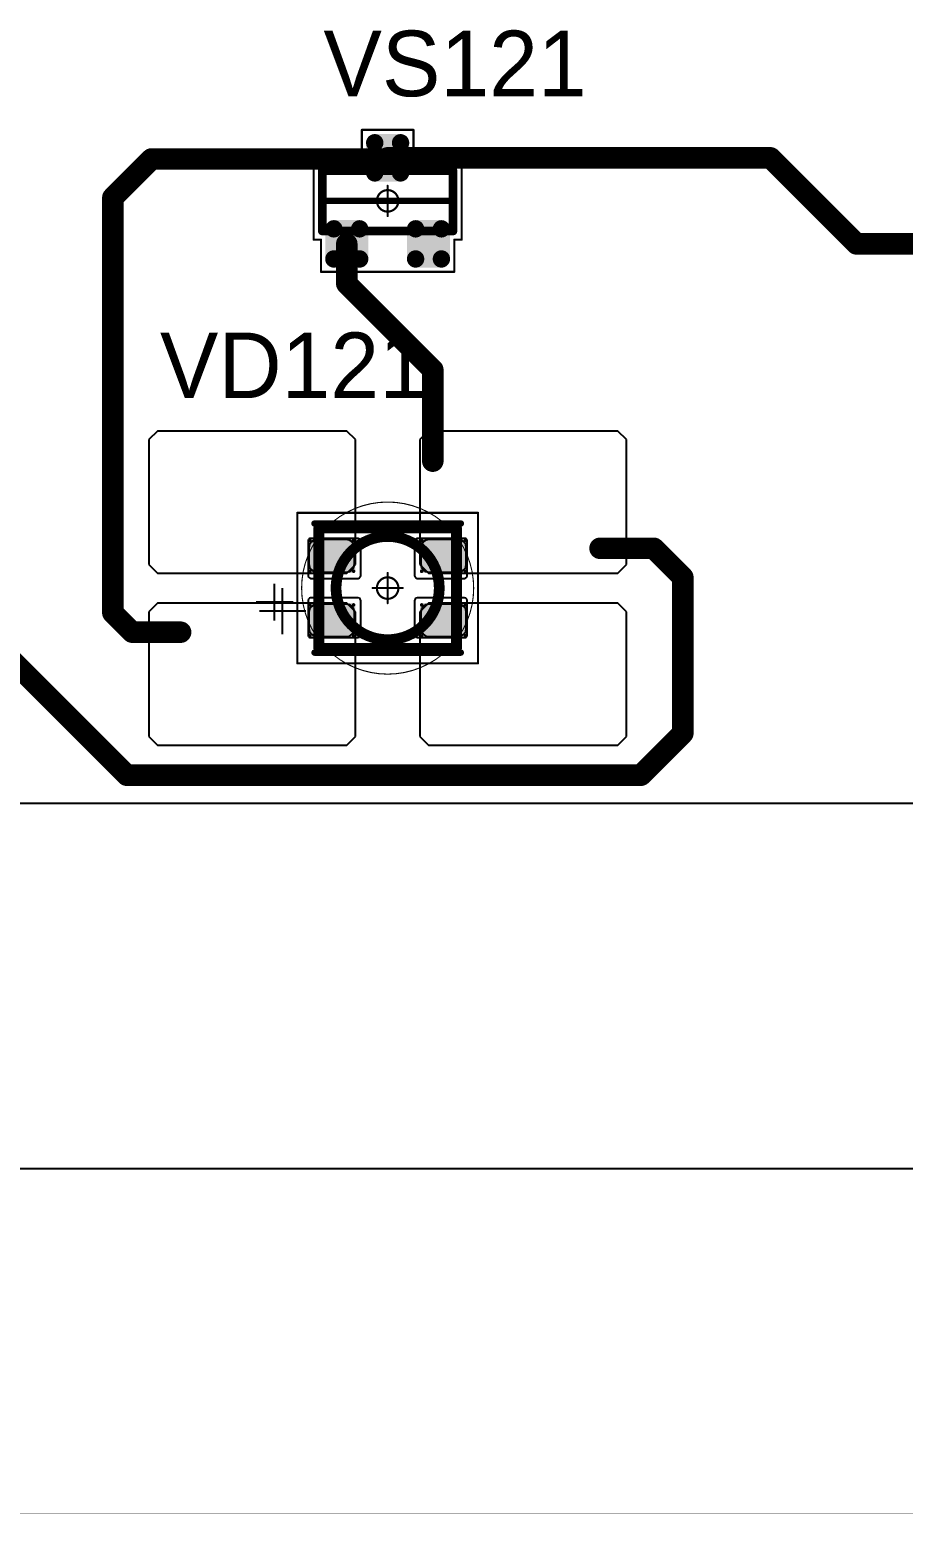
# Model space of a CAD drawing. Header units: millimetres. Extents: x 0 to 400, y 0 to 511.
# Drawn here: x 231.68 to 251.99, y 0 to 34.48 of the extents above; entities that cross this region are included whole.
import ezdxf

# ---------------------------------------------------------------- set-up
doc = ezdxf.new("R2010")
doc.units = ezdxf.units.MM
for name, color, linetype in [('Mechanical10', 56, 'Continuous'), ('Mechanical13', 56, 'Continuous'), ('Mechanical15', 56, 'Continuous'), ('Mechanical2', 216, 'Continuous'), ('TopLayer', 1, 'Continuous'), ('TopOverlay', 2, 'Continuous'), ('TopPaste', 8, 'Continuous'), ('TopSolder', 216, 'Continuous')]:
    doc.layers.add(name, color=color, linetype=linetype)

# ---------------------------------------------------------------- blocks, each defined once
blk = doc.blocks.new('SOT23_476')
at = {"layer": 'Mechanical13', "const_width": 0.2}
for points in [[(-0.7, 1.52), (0.7, 1.52)], [(-0.7, 1.52), (-0.7, -1.52)], [(0.7, 1.52), (0.7, -1.52)], [(-0.7, -1.52), (0.7, -1.52)]]:
    blk.add_lwpolyline(points, dxfattribs=at)
at = {"layer": 'Mechanical13', "const_width": 0.1}
for points in [[(-0.75, 1.52, 1), (-0.65, 1.52, 1)], [(-0.75, 1.52, 1), (-0.65, 1.52, 1)], [(0.65, 1.52, 1), (0.75, 1.52, 1)], [(0.65, 1.52, 1), (0.75, 1.52, 1)], [(-0.75, -1.52, 1), (-0.65, -1.52, 1)], [(-0.75, -1.52, 1), (-0.65, -1.52, 1)], [(0.65, -1.52, 1), (0.75, -1.52, 1)], [(0.65, -1.52, 1), (0.75, -1.52, 1)]]:
    blk.add_lwpolyline(points, format="xyb", close=True, dxfattribs=at)
at = {"layer": 'Mechanical15', "const_width": 0.05}
for points in [[(-0.9, 1.72), (-0.9, 1.55)], [(-0.9, 1.72), (0.9, 1.72)], [(0.9, 1.72), (0.9, 0.6)], [(-1.65, 1.55), (-1.65, -1.55)], [(-1.65, 1.55), (-0.9, 1.55)], [(0, 0.35), (0, -0.35)], [(0.9, 0.6), (1.65, 0.6)], [(1.65, 0.6), (1.65, -0.6)], [(-0.35, 0), (0.35, 0)], [(0.9, -0.6), (1.65, -0.6)], [(0.9, -0.6), (0.9, -1.72)], [(-1.65, -1.55), (-0.9, -1.55)], [(-0.9, -1.55), (-0.9, -1.72)], [(-0.9, -1.72), (0.9, -1.72)]]:
    blk.add_lwpolyline(points, dxfattribs=at)
at = {"layer": 'Mechanical15'}
for points, const_width in [([(-0.913, 1.72, 1), (-0.888, 1.72, 1)], 0.025), ([(-0.913, 1.72, 1), (-0.888, 1.72, 1)], 0.025), ([(0.888, 1.72, 1), (0.913, 1.72, 1)], 0.025), ([(0.888, 1.72, 1), (0.913, 1.72, 1)], 0.025), ([(-1.662, 1.55, 1), (-1.637, 1.55, 1)], 0.025), ([(-1.662, 1.55, 1), (-1.637, 1.55, 1)], 0.025), ([(-0.913, 1.55, 1), (-0.888, 1.55, 1)], 0.025), ([(-0.913, 1.55, 1), (-0.888, 1.55, 1)], 0.025), ([(-0.012, 0.35, 1), (0.012, 0.35, 1)], 0.025), ([(0.888, 0.6, 1), (0.913, 0.6, 1)], 0.025), ([(0.888, 0.6, 1), (0.913, 0.6, 1)], 0.025), ([(1.637, 0.6, 1), (1.662, 0.6, 1)], 0.025), ([(1.637, 0.6, 1), (1.662, 0.6, 1)], 0.025), ([(-0.362, 0, 1), (-0.337, 0, 1)], 0.025), ([(0.25, 0, 1), (-0.25, 0, 1)], 0.05), ([(-0.262, 0, 1), (-0.238, 0, 1)], 0.025), ([(0.238, 0, 1), (0.262, 0, 1)], 0.025), ([(0.337, 0, 1), (0.362, 0, 1)], 0.025), ([(-0.012, -0.35, 1), (0.012, -0.35, 1)], 0.025), ([(0.888, -0.6, 1), (0.913, -0.6, 1)], 0.025), ([(0.888, -0.6, 1), (0.913, -0.6, 1)], 0.025), ([(1.637, -0.6, 1), (1.662, -0.6, 1)], 0.025), ([(1.637, -0.6, 1), (1.662, -0.6, 1)], 0.025), ([(-1.662, -1.55, 1), (-1.637, -1.55, 1)], 0.025), ([(-1.662, -1.55, 1), (-1.637, -1.55, 1)], 0.025), ([(-0.913, -1.55, 1), (-0.888, -1.55, 1)], 0.025), ([(-0.913, -1.55, 1), (-0.888, -1.55, 1)], 0.025), ([(-0.913, -1.72, 1), (-0.888, -1.72, 1)], 0.025), ([(-0.913, -1.72, 1), (-0.888, -1.72, 1)], 0.025), ([(0.888, -1.72, 1), (0.913, -1.72, 1)], 0.025), ([(0.888, -1.72, 1), (0.913, -1.72, 1)], 0.025)]:
    blk.add_lwpolyline(points, format="xyb", close=True, dxfattribs=dict(at, const_width=const_width))
at = {"layer": 'TopLayer', "const_width": 0.1}
for points in [[(-1.4, 1.25, 1), (-1.3, 1.25, 1)], [(-0.7, 1.25, 1), (-0.6, 1.25, 1)], [(-1.4, 0.65, 1), (-1.3, 0.65, 1)], [(-0.7, 0.65, 1), (-0.6, 0.65, 1)], [(0.6, 0.3, 1), (0.7, 0.3, 1)], [(1.3, 0.3, 1), (1.4, 0.3, 1)], [(0.6, -0.3, 1), (0.7, -0.3, 1)], [(1.3, -0.3, 1), (1.4, -0.3, 1)], [(-1.4, -0.65, 1), (-1.3, -0.65, 1)], [(-0.7, -0.65, 1), (-0.6, -0.65, 1)], [(-1.4, -1.25, 1), (-1.3, -1.25, 1)], [(-0.7, -1.25, 1), (-0.6, -1.25, 1)]]:
    blk.add_lwpolyline(points, format="xyb", close=True, dxfattribs=at)
at = {"layer": 'TopLayer'}
for points in [[(-1.45, 1.25), (-1.45, 0.65), (-0.55, 1.25), (-0.55, 0.65)], [(-1.35, 1.35), (-1.35, 0.55), (-0.65, 1.35), (-0.65, 0.55)], [(0.65, 0.4), (0.65, -0.4), (1.35, 0.4), (1.35, -0.4)], [(0.55, 0.3), (0.55, -0.3), (1.45, 0.3), (1.45, -0.3)], [(-1.45, -0.65), (-1.45, -1.25), (-0.55, -0.65), (-0.55, -1.25)], [(-1.35, -0.55), (-1.35, -1.35), (-0.65, -0.55), (-0.65, -1.35)]]:
    blk.add_solid(points, dxfattribs=at)
at = {"layer": 'TopOverlay', "const_width": 0.15}
blk.add_lwpolyline([(0, 1.5), (0, -1.5)], dxfattribs=at)
at = {"layer": 'TopOverlay', "const_width": 0.075}
for points in [[(-0.038, 1.5, 1), (0.038, 1.5, 1)], [(-0.038, -1.5, 1), (0.038, -1.5, 1)]]:
    blk.add_lwpolyline(points, format="xyb", close=True, dxfattribs=at)
at = {"layer": 'TopPaste', "const_width": 0.075}
for points in [[(-1.387, 1.25, 1), (-1.313, 1.25, 1)], [(-0.687, 1.25, 1), (-0.613, 1.25, 1)], [(-1.387, 0.65, 1), (-1.313, 0.65, 1)], [(-0.687, 0.65, 1), (-0.613, 0.65, 1)], [(0.613, 0.3, 1), (0.687, 0.3, 1)], [(1.313, 0.3, 1), (1.387, 0.3, 1)], [(0.613, -0.3, 1), (0.687, -0.3, 1)], [(1.313, -0.3, 1), (1.387, -0.3, 1)], [(-1.387, -0.65, 1), (-1.313, -0.65, 1)], [(-0.687, -0.65, 1), (-0.613, -0.65, 1)], [(-1.387, -1.25, 1), (-1.313, -1.25, 1)], [(-0.687, -1.25, 1), (-0.613, -1.25, 1)]]:
    blk.add_lwpolyline(points, format="xyb", close=True, dxfattribs=at)
at = {"layer": 'TopPaste'}
for points in [[(-1.425, 1.25), (-1.425, 0.65), (-0.575, 1.25), (-0.575, 0.65)], [(-1.35, 1.325), (-1.35, 0.575), (-0.65, 1.325), (-0.65, 0.575)], [(0.65, 0.375), (0.65, -0.375), (1.35, 0.375), (1.35, -0.375)], [(0.575, 0.3), (0.575, -0.3), (1.425, 0.3), (1.425, -0.3)], [(-1.425, -0.65), (-1.425, -1.25), (-0.575, -0.65), (-0.575, -1.25)], [(-1.35, -0.575), (-1.35, -1.325), (-0.65, -0.575), (-0.65, -1.325)]]:
    blk.add_solid(points, dxfattribs=at)
at = {"layer": 'TopSolder', "const_width": 0.202}
for points in [[(-1.451, 1.25, 1), (-1.249, 1.25, 1)], [(-0.751, 1.25, 1), (-0.549, 1.25, 1)], [(-1.451, 0.65, 1), (-1.249, 0.65, 1)], [(-0.751, 0.65, 1), (-0.549, 0.65, 1)], [(0.549, 0.3, 1), (0.751, 0.3, 1)], [(1.249, 0.3, 1), (1.451, 0.3, 1)], [(0.549, -0.3, 1), (0.751, -0.3, 1)], [(1.249, -0.3, 1), (1.451, -0.3, 1)], [(-1.451, -0.65, 1), (-1.249, -0.65, 1)], [(-0.751, -0.65, 1), (-0.549, -0.65, 1)], [(-1.451, -1.25, 1), (-1.249, -1.25, 1)], [(-0.751, -1.25, 1), (-0.549, -1.25, 1)]]:
    blk.add_lwpolyline(points, format="xyb", close=True, dxfattribs=at)
at = {"layer": 'TopSolder'}
for points in [[(-1.35, 1.452), (-1.35, 0.448), (-0.65, 1.452), (-0.65, 0.448)], [(-1.552, 1.25), (-1.552, 0.65), (-0.448, 1.25), (-0.448, 0.65)], [(0.65, 0.502), (0.65, -0.502), (1.35, 0.502), (1.35, -0.502)], [(0.448, 0.3), (0.448, -0.3), (1.552, 0.3), (1.552, -0.3)], [(-1.552, -0.65), (-1.552, -1.25), (-0.448, -0.65), (-0.448, -1.25)], [(-1.35, -0.448), (-1.35, -1.452), (-0.65, -0.448), (-0.65, -1.452)]]:
    blk.add_solid(points, dxfattribs=at)
blk = doc.blocks.new('E65F_680')
at = {"layer": 'Mechanical13'}
for p, q in [((2.441, 1.071), (2.441, 0)), ((1.905, 0.536), (2.976, 0.536))]:
    blk.add_line(p, q, dxfattribs=at)
at = {"layer": 'Mechanical13', "const_width": 0.25}
for points in [[(-1.6, 1.4), (-1.6, -1.4)], [(1.6, 1.4), (-1.6, 1.4)], [(1.6, 1.4), (1.6, -1.4)], [(1.6, -1.4), (-1.6, -1.4)]]:
    blk.add_lwpolyline(points, dxfattribs=at)
at = {"layer": 'Mechanical13'}
for points, const_width in [([(-1.663, 1.4, 1), (-1.538, 1.4, 1)], 0.125), ([(-1.663, 1.4, 1), (-1.538, 1.4, 1)], 0.125), ([(1.537, 1.4, 1), (1.662, 1.4, 1)], 0.125), ([(1.537, 1.4, 1), (1.662, 1.4, 1)], 0.125), ([(1.2, 0, 1), (-1.2, 0, 1)], 0.25), ([(-1.263, 0, 1), (-1.138, 0, 1)], 0.125), ([(1.137, 0, 1), (1.262, 0, 1)], 0.125), ([(-1.663, -1.4, 1), (-1.538, -1.4, 1)], 0.125), ([(-1.663, -1.4, 1), (-1.538, -1.4, 1)], 0.125), ([(1.537, -1.4, 1), (1.662, -1.4, 1)], 0.125), ([(1.537, -1.4, 1), (1.662, -1.4, 1)], 0.125)]:
    blk.add_lwpolyline(points, format="xyb", close=True, dxfattribs=dict(at, const_width=const_width))
at = {"layer": 'Mechanical15', "const_width": 0.05}
for points in [[(2.1, 1.75), (-2.1, 1.75)], [(-2.1, 1.75), (-2.1, -1.75)], [(2.1, 1.75), (2.1, -1.75)], [(0, -0.35), (0, 0.35)], [(0, -0.35), (0, 0.35)], [(0.35, 0), (-0.35, 0)], [(0.35, 0), (-0.35, 0)], [(2.1, -1.75), (-2.1, -1.75)]]:
    blk.add_lwpolyline(points, dxfattribs=at)
at = {"layer": 'Mechanical15'}
for points, const_width in [([(-2.113, 1.75, 1), (-2.088, 1.75, 1)], 0.025), ([(-2.113, 1.75, 1), (-2.088, 1.75, 1)], 0.025), ([(2.087, 1.75, 1), (2.112, 1.75, 1)], 0.025), ([(2.087, 1.75, 1), (2.112, 1.75, 1)], 0.025), ([(-0.013, 0.35, 1), (0.012, 0.35, 1)], 0.025), ([(-0.013, 0.35, 1), (0.012, 0.35, 1)], 0.025), ([(-0.363, 0, 1), (-0.338, 0, 1)], 0.025), ([(-0.363, 0, 1), (-0.338, 0, 1)], 0.025), ([(0.25, 0, 1), (-0.25, 0, 1)], 0.05), ([(0.25, 0, 1), (-0.25, 0, 1)], 0.05), ([(-0.263, 0, 1), (-0.238, 0, 1)], 0.025), ([(-0.263, 0, 1), (-0.238, 0, 1)], 0.025), ([(0.237, 0, 1), (0.262, 0, 1)], 0.025), ([(0.237, 0, 1), (0.262, 0, 1)], 0.025), ([(0.337, 0, 1), (0.362, 0, 1)], 0.025), ([(0.337, 0, 1), (0.362, 0, 1)], 0.025), ([(-0.013, -0.35, 1), (0.012, -0.35, 1)], 0.025), ([(-0.013, -0.35, 1), (0.012, -0.35, 1)], 0.025), ([(-2.113, -1.75, 1), (-2.088, -1.75, 1)], 0.025), ([(-2.113, -1.75, 1), (-2.088, -1.75, 1)], 0.025), ([(2.087, -1.75, 1), (2.112, -1.75, 1)], 0.025), ([(2.087, -1.75, 1), (2.112, -1.75, 1)], 0.025)]:
    blk.add_lwpolyline(points, format="xyb", close=True, dxfattribs=dict(at, const_width=const_width))
at = {"layer": 'TopLayer'}
for p, q in [((-5.35, 3.65), (-5.55, 3.45)), ((-5.55, 3.45), (-5.55, 3.45)), ((-5.55, 3.45), (-5.55, 0.55)), ((-0.95, 3.65), (-5.35, 3.65)), ((-5.35, 3.65), (-5.35, 3.65)), ((-0.75, 3.45), (-0.95, 3.65)), ((-0.75, 0.55), (-0.75, 3.45)), ((0.95, 3.65), (0.75, 3.45)), ((0.75, 3.45), (0.75, 3.45)), ((0.75, 3.45), (0.75, 0.55)), ((5.35, 3.65), (0.95, 3.65)), ((0.95, 3.65), (0.95, 3.65)), ((5.55, 3.45), (5.35, 3.65)), ((5.55, 0.55), (5.55, 3.45)), ((-5.55, 0.55), (-5.35, 0.35)), ((-5.35, 0.35), (-0.95, 0.35)), ((-0.95, 0.35), (-0.75, 0.55)), ((0.75, 0.55), (0.95, 0.35)), ((0.95, 0.35), (5.35, 0.35)), ((5.35, 0.35), (5.55, 0.55)), ((-5.35, -0.35), (-5.55, -0.55)), ((-5.55, -0.55), (-5.55, -0.55)), ((-5.55, -0.55), (-5.55, -3.45)), ((-0.95, -0.35), (-5.35, -0.35)), ((-5.35, -0.35), (-5.35, -0.35)), ((-0.75, -0.55), (-0.95, -0.35)), ((-0.75, -3.45), (-0.75, -0.55)), ((0.95, -0.35), (0.75, -0.55)), ((0.75, -0.55), (0.75, -0.55)), ((0.75, -0.55), (0.75, -3.45)), ((5.35, -0.35), (0.95, -0.35)), ((0.95, -0.35), (0.95, -0.35)), ((5.55, -0.55), (5.35, -0.35)), ((5.55, -3.45), (5.55, -0.55)), ((-5.55, -3.45), (-5.35, -3.65)), ((-5.35, -3.65), (-0.95, -3.65)), ((-0.95, -3.65), (-0.75, -3.45)), ((0.75, -3.45), (0.95, -3.65)), ((0.95, -3.65), (5.35, -3.65)), ((5.35, -3.65), (5.55, -3.45))]:
    blk.add_line(p, q, dxfattribs=at)
at = {"layer": 'TopLayer', "const_width": 0.04}
for points in [[(-1.83, 1.11, 1), (-1.79, 1.11, 1)], [(-0.81, 1.11, 1), (-0.77, 1.11, 1)], [(0.77, 1.11, 1), (0.81, 1.11, 1)], [(1.79, 1.11, 1), (1.83, 1.11, 1)], [(-1.83, 0.39, 1), (-1.79, 0.39, 1)], [(-0.81, 0.39, 1), (-0.77, 0.39, 1)], [(0.77, 0.39, 1), (0.81, 0.39, 1)], [(1.79, 0.39, 1), (1.83, 0.39, 1)], [(-1.83, -0.39, 1), (-1.79, -0.39, 1)], [(-0.81, -0.39, 1), (-0.77, -0.39, 1)], [(0.77, -0.39, 1), (0.81, -0.39, 1)], [(1.79, -0.39, 1), (1.83, -0.39, 1)], [(-1.83, -1.11, 1), (-1.79, -1.11, 1)], [(-0.81, -1.11, 1), (-0.77, -1.11, 1)], [(0.77, -1.11, 1), (0.81, -1.11, 1)], [(1.79, -1.11, 1), (1.83, -1.11, 1)]]:
    blk.add_lwpolyline(points, format="xyb", close=True, dxfattribs=at)
at = {"layer": 'TopLayer'}
for points in [[(-1.85, 1.11), (-1.85, 0.39), (-0.75, 1.11), (-0.75, 0.39)], [(-1.81, 1.15), (-1.81, 0.35), (-0.79, 1.15), (-0.79, 0.35)], [(0.75, 1.11), (0.75, 0.39), (1.85, 1.11), (1.85, 0.39)], [(0.79, 1.15), (0.79, 0.35), (1.81, 1.15), (1.81, 0.35)], [(-1.85, -0.39), (-1.85, -1.11), (-0.75, -0.39), (-0.75, -1.11)], [(-1.81, -0.35), (-1.81, -1.15), (-0.79, -0.35), (-0.79, -1.15)], [(0.75, -0.39), (0.75, -1.11), (1.85, -0.39), (1.85, -1.11)], [(0.79, -0.35), (0.79, -1.15), (1.81, -0.35), (1.81, -1.15)]]:
    blk.add_solid(points, dxfattribs=at)
at = {"layer": 'TopOverlay'}
for p, q in [((2.628, 0.757), (2.628, -0.1)), ((2.2, 0.328), (3.057, 0.328))]:
    blk.add_line(p, q, dxfattribs=at)
at = {"layer": 'TopOverlay', "const_width": 0.15}
for points in [[(1.7, 1.5), (-1.7, 1.5)], [(1.7, -1.5), (-1.7, -1.5)]]:
    blk.add_lwpolyline(points, dxfattribs=at)
at = {"layer": 'TopOverlay', "const_width": 0.075}
for points in [[(-1.738, 1.5, 1), (-1.663, 1.5, 1)], [(1.662, 1.5, 1), (1.737, 1.5, 1)], [(-1.738, -1.5, 1), (-1.663, -1.5, 1)], [(1.662, -1.5, 1), (1.737, -1.5, 1)]]:
    blk.add_lwpolyline(points, format="xyb", close=True, dxfattribs=at)
at = {"layer": 'TopPaste'}
for p, q in [((-1.773, 1.073), (-1.814, 1.011)), ((-1.711, 1.114), (-1.773, 1.073)), ((-1.638, 1.129), (-1.711, 1.114)), ((-0.963, 1.129), (-1.638, 1.129)), ((-0.889, 1.114), (-0.963, 1.129)), ((-0.827, 1.073), (-0.889, 1.114)), ((-0.786, 1.011), (-0.827, 1.073)), ((0.827, 1.073), (0.786, 1.011)), ((0.889, 1.114), (0.827, 1.073)), ((0.962, 1.129), (0.889, 1.114)), ((1.637, 1.129), (0.962, 1.129)), ((1.711, 1.114), (1.637, 1.129)), ((1.773, 1.073), (1.711, 1.114)), ((1.814, 1.011), (1.773, 1.073)), ((-1.814, 1.011), (-1.829, 0.938)), ((-1.829, 0.938), (-1.829, 0.562)), ((-0.771, 0.938), (-0.786, 1.011)), ((-0.771, 0.562), (-0.771, 0.938)), ((0.786, 1.011), (0.771, 0.938)), ((0.771, 0.938), (0.771, 0.562)), ((1.829, 0.938), (1.814, 1.011)), ((1.829, 0.562), (1.829, 0.938)), ((-1.829, 0.562), (-1.814, 0.489)), ((-1.814, 0.489), (-1.773, 0.427)), ((-1.773, 0.427), (-1.711, 0.386)), ((-1.711, 0.386), (-1.638, 0.371)), ((-1.638, 0.371), (-0.963, 0.371)), ((-0.963, 0.371), (-0.889, 0.386)), ((-0.889, 0.386), (-0.827, 0.427)), ((-0.827, 0.427), (-0.786, 0.489)), ((-0.786, 0.489), (-0.771, 0.562)), ((0.771, 0.562), (0.786, 0.489)), ((0.786, 0.489), (0.827, 0.427)), ((0.827, 0.427), (0.889, 0.386)), ((0.889, 0.386), (0.962, 0.371)), ((0.962, 0.371), (1.637, 0.371)), ((1.637, 0.371), (1.711, 0.386)), ((1.711, 0.386), (1.773, 0.427)), ((1.773, 0.427), (1.814, 0.489)), ((1.814, 0.489), (1.829, 0.562)), ((-1.814, -0.489), (-1.829, -0.563)), ((-1.829, -0.563), (-1.829, -0.938)), ((-1.773, -0.427), (-1.814, -0.489)), ((-1.711, -0.386), (-1.773, -0.427)), ((-1.638, -0.371), (-1.711, -0.386)), ((-0.963, -0.371), (-1.638, -0.371)), ((-0.889, -0.386), (-0.963, -0.371)), ((-0.827, -0.427), (-0.889, -0.386)), ((-0.786, -0.489), (-0.827, -0.427)), ((-0.771, -0.563), (-0.786, -0.489)), ((-0.771, -0.938), (-0.771, -0.563)), ((0.786, -0.489), (0.771, -0.563)), ((0.771, -0.563), (0.771, -0.938)), ((0.827, -0.427), (0.786, -0.489)), ((0.889, -0.386), (0.827, -0.427)), ((0.962, -0.371), (0.889, -0.386)), ((1.637, -0.371), (0.962, -0.371)), ((1.711, -0.386), (1.637, -0.371)), ((1.773, -0.427), (1.711, -0.386)), ((1.814, -0.489), (1.773, -0.427)), ((1.829, -0.563), (1.814, -0.489)), ((1.829, -0.938), (1.829, -0.563)), ((-1.829, -0.938), (-1.814, -1.011)), ((-1.814, -1.011), (-1.773, -1.073)), ((-0.827, -1.073), (-0.786, -1.011)), ((-0.786, -1.011), (-0.771, -0.938)), ((0.771, -0.938), (0.786, -1.011)), ((0.786, -1.011), (0.827, -1.073)), ((1.773, -1.073), (1.814, -1.011)), ((1.814, -1.011), (1.829, -0.938)), ((-1.773, -1.073), (-1.711, -1.114)), ((-1.711, -1.114), (-1.638, -1.129)), ((-1.638, -1.129), (-0.963, -1.129)), ((-0.963, -1.129), (-0.889, -1.114)), ((-0.889, -1.114), (-0.827, -1.073)), ((0.827, -1.073), (0.889, -1.114)), ((0.889, -1.114), (0.962, -1.129)), ((0.962, -1.129), (1.637, -1.129)), ((1.637, -1.129), (1.711, -1.114)), ((1.711, -1.114), (1.773, -1.073))]:
    blk.add_line(p, q, dxfattribs=at)
at = {"layer": 'TopSolder'}
for p, q in [((-1.842, 1.129), (-1.85, 1.111)), ((-1.85, 1.111), (-1.85, 1.101)), ((-1.85, 1.101), (-1.85, 1.101)), ((-1.85, 1.101), (-1.85, 0.301)), ((-1.828, 1.143), (-1.842, 1.129)), ((-1.81, 1.151), (-1.828, 1.143)), ((-1.8, 1.151), (-1.81, 1.151)), ((-0.7, 1.151), (-1.8, 1.151)), ((-0.685, 1.151), (-0.7, 1.151)), ((-0.7, 1.151), (-0.7, 1.151)), ((-0.658, 1.139), (-0.685, 1.151)), ((-0.636, 1.118), (-0.658, 1.139)), ((-0.625, 1.09), (-0.636, 1.118)), ((-0.625, 1.076), (-0.625, 1.09)), ((-0.625, 0.301), (-0.625, 1.076)), ((0.636, 1.118), (0.625, 1.09)), ((0.625, 1.09), (0.625, 1.076)), ((0.625, 1.076), (0.625, 1.076)), ((0.625, 1.076), (0.625, 0.301)), ((0.657, 1.139), (0.636, 1.118)), ((0.685, 1.151), (0.657, 1.139)), ((0.7, 1.151), (0.685, 1.151)), ((1.8, 1.151), (0.7, 1.151)), ((1.81, 1.151), (1.8, 1.151)), ((1.8, 1.151), (1.8, 1.151)), ((1.828, 1.143), (1.81, 1.151)), ((1.842, 1.129), (1.828, 1.143)), ((1.85, 1.111), (1.842, 1.129)), ((1.85, 1.101), (1.85, 1.111)), ((1.85, 0.301), (1.85, 1.101)), ((-1.85, 0.301), (-1.85, 0.286)), ((-1.85, 0.286), (-1.839, 0.258)), ((-1.839, 0.258), (-1.818, 0.237)), ((-1.818, 0.237), (-1.79, 0.226)), ((-1.79, 0.226), (-1.775, 0.226)), ((-1.775, 0.226), (-1.775, 0.226)), ((-1.775, 0.226), (-0.7, 0.226)), ((-0.7, 0.226), (-0.685, 0.226)), ((-0.685, 0.226), (-0.658, 0.237)), ((-0.658, 0.237), (-0.636, 0.258)), ((-0.636, 0.258), (-0.625, 0.286)), ((-0.625, 0.286), (-0.625, 0.301)), ((-0.625, 0.301), (-0.625, 0.301)), ((0.625, 0.301), (0.625, 0.286)), ((0.625, 0.286), (0.636, 0.258)), ((0.636, 0.258), (0.657, 0.237)), ((0.657, 0.237), (0.685, 0.226)), ((0.685, 0.226), (0.7, 0.226)), ((0.7, 0.226), (0.7, 0.226)), ((0.7, 0.226), (1.775, 0.226)), ((1.775, 0.226), (1.79, 0.226)), ((1.79, 0.226), (1.817, 0.237)), ((1.817, 0.237), (1.839, 0.258)), ((1.839, 0.258), (1.85, 0.286)), ((1.85, 0.286), (1.85, 0.301)), ((1.85, 0.301), (1.85, 0.301)), ((-1.839, -0.257), (-1.85, -0.285)), ((-1.85, -0.285), (-1.85, -0.299)), ((-1.85, -0.299), (-1.85, -0.299)), ((-1.85, -0.299), (-1.85, -1.099)), ((-1.818, -0.236), (-1.839, -0.257)), ((-1.79, -0.224), (-1.818, -0.236)), ((-1.775, -0.224), (-1.79, -0.224)), ((-0.7, -0.224), (-1.775, -0.224)), ((-0.685, -0.224), (-0.7, -0.224)), ((-0.7, -0.224), (-0.7, -0.224)), ((-0.658, -0.236), (-0.685, -0.224)), ((-0.636, -0.257), (-0.658, -0.236)), ((-0.625, -0.285), (-0.636, -0.257)), ((-0.625, -0.299), (-0.625, -0.285)), ((-0.625, -1.074), (-0.625, -0.299)), ((0.636, -0.257), (0.625, -0.285)), ((0.625, -0.285), (0.625, -0.299)), ((0.625, -0.299), (0.625, -0.299)), ((0.625, -0.299), (0.625, -1.074)), ((0.657, -0.236), (0.636, -0.257)), ((0.685, -0.224), (0.657, -0.236)), ((0.7, -0.224), (0.685, -0.224)), ((1.775, -0.224), (0.7, -0.224)), ((1.79, -0.224), (1.775, -0.224)), ((1.775, -0.224), (1.775, -0.224)), ((1.817, -0.236), (1.79, -0.224)), ((1.839, -0.257), (1.817, -0.236)), ((1.85, -0.285), (1.839, -0.257)), ((1.85, -0.299), (1.85, -0.285)), ((1.85, -1.099), (1.85, -0.299)), ((-1.85, -1.099), (-1.85, -1.109)), ((-1.85, -1.109), (-1.842, -1.128)), ((-1.842, -1.128), (-1.828, -1.142)), ((-1.828, -1.142), (-1.81, -1.149)), ((-1.81, -1.149), (-1.8, -1.149)), ((-1.8, -1.149), (-0.7, -1.149)), ((-1.8, -1.149), (-1.8, -1.149)), ((-0.7, -1.149), (-0.685, -1.149)), ((-0.685, -1.149), (-0.658, -1.138)), ((-0.658, -1.138), (-0.636, -1.117)), ((-0.636, -1.117), (-0.625, -1.089)), ((-0.625, -1.089), (-0.625, -1.074)), ((-0.625, -1.074), (-0.625, -1.074)), ((0.625, -1.074), (0.625, -1.089)), ((0.625, -1.089), (0.636, -1.117)), ((0.636, -1.117), (0.657, -1.138)), ((0.657, -1.138), (0.685, -1.149)), ((0.685, -1.149), (0.7, -1.149)), ((0.7, -1.149), (1.8, -1.149)), ((0.7, -1.149), (0.7, -1.149)), ((1.8, -1.149), (1.81, -1.149)), ((1.81, -1.149), (1.828, -1.142)), ((1.828, -1.142), (1.842, -1.128)), ((1.842, -1.128), (1.85, -1.109)), ((1.85, -1.109), (1.85, -1.099)), ((1.85, -1.099), (1.85, -1.099))]:
    blk.add_line(p, q, dxfattribs=at)

msp = doc.modelspace()

# ---------------------------------------------------------------- linework, layer by layer
at = {"layer": 'Mechanical10', "const_width": 0.01}
msp.add_lwpolyline([(0, 0), (400, 0)], dxfattribs=at)
at = {"layer": 'Mechanical2'}
for points, const_width in [([(242, 21.5, 1), (238, 21.5, 1)], 0.0254), ([(240, 23.5, 1), (240, 23.5, 1)], 0.0005), ([(237.994, 21.5, 1), (238.006, 21.5, 1)], 0.0127), ([(238, 21.5, 1), (238, 21.5, 1)], 0.0005), ([(241.994, 21.5, 1), (242.006, 21.5, 1)], 0.0127), ([(242, 21.5, 1), (242, 21.5, 1)], 0.0005), ([(240, 19.5, 1), (240, 19.5, 1)], 0.0005)]:
    msp.add_lwpolyline(points, format="xyb", close=True, dxfattribs=dict(at, const_width=const_width))
at = {"layer": 'Mechanical2', "const_width": 0.001}
for points in [[(240, 19.5), (240, 23.5)], [(238, 21.5), (242, 21.5)]]:
    msp.add_lwpolyline(points, dxfattribs=at)
at = {"layer": 'TopLayer'}
for p, q in [((172.55, 16.5), (348.325, 16.5)), ((351.6, 8), (204.15, 8))]:
    msp.add_line(p, q, dxfattribs=at)
at = {"layer": 'TopLayer', "const_width": 0.5}
for points in [[(240, 31.5), (248.9, 31.5)], [(248.9, 31.5), (250.9, 29.5)], [(233.612, 30.575), (234.512, 31.475)], [(234.512, 31.475), (239.912, 31.475)], [(233.612, 20.925), (233.612, 30.575)], [(239.05, 28.575), (239.05, 29.5)], [(250.9, 29.5), (259.05, 29.5)], [(239.05, 28.575), (241.05, 26.575)], [(241.05, 24.45), (241.05, 26.575)], [(244.938, 22.425), (246.188, 22.425)], [(246.188, 22.425), (246.863, 21.75)], [(229.213, 21.875), (233.938, 17.15)], [(246.863, 18.125), (246.863, 21.75)], [(233.612, 20.925), (234.062, 20.475)], [(234.062, 20.475), (235.187, 20.475)], [(245.888, 17.15), (246.863, 18.125)], [(233.938, 17.15), (245.888, 17.15)]]:
    msp.add_lwpolyline(points, dxfattribs=at)
at = {"layer": 'TopLayer', "const_width": 0.25}
for points in [[(239.875, 31.5, 1), (240.125, 31.5, 1)], [(248.775, 31.5, 1), (249.025, 31.5, 1)], [(248.775, 31.5, 1), (249.025, 31.5, 1)], [(234.387, 31.475, 1), (234.637, 31.475, 1)], [(234.387, 31.475, 1), (234.637, 31.475, 1)], [(239.787, 31.475, 1), (240.037, 31.475, 1)], [(233.487, 30.575, 1), (233.737, 30.575, 1)], [(233.487, 30.575, 1), (233.737, 30.575, 1)], [(238.925, 29.5, 1), (239.175, 29.5, 1)], [(250.775, 29.5, 1), (251.025, 29.5, 1)], [(250.775, 29.5, 1), (251.025, 29.5, 1)], [(238.925, 28.575, 1), (239.175, 28.575, 1)], [(238.925, 28.575, 1), (239.175, 28.575, 1)], [(240.925, 26.575, 1), (241.175, 26.575, 1)], [(240.925, 26.575, 1), (241.175, 26.575, 1)], [(240.925, 24.45, 1), (241.175, 24.45, 1)], [(244.813, 22.425, 1), (245.063, 22.425, 1)], [(246.063, 22.425, 1), (246.313, 22.425, 1)], [(246.063, 22.425, 1), (246.313, 22.425, 1)], [(246.738, 21.75, 1), (246.988, 21.75, 1)], [(246.738, 21.75, 1), (246.988, 21.75, 1)], [(233.487, 20.925, 1), (233.737, 20.925, 1)], [(233.487, 20.925, 1), (233.737, 20.925, 1)], [(233.937, 20.475, 1), (234.187, 20.475, 1)], [(233.937, 20.475, 1), (234.187, 20.475, 1)], [(235.062, 20.475, 1), (235.312, 20.475, 1)], [(246.738, 18.125, 1), (246.988, 18.125, 1)], [(246.738, 18.125, 1), (246.988, 18.125, 1)], [(233.813, 17.15, 1), (234.063, 17.15, 1)], [(233.813, 17.15, 1), (234.063, 17.15, 1)], [(245.763, 17.15, 1), (246.013, 17.15, 1)], [(245.763, 17.15, 1), (246.013, 17.15, 1)]]:
    msp.add_lwpolyline(points, format="xyb", close=True, dxfattribs=at)

# ---------------------------------------------------------------- block references
for name, p, rotation in [('SOT23_476', (240, 30.5), 90), ('E65F_680', (240, 21.5), 180)]:
    msp.add_blockref(name, p, dxfattribs=dict(rotation=rotation))

# ---------------------------------------------------------------- texts
at = {"layer": 'TopOverlay'}
for s, p in [('VS121', (238.508, 32.932)), ('VD121', (234.705, 25.916))]:
    msp.add_text(s, height=1.524, dxfattribs=at).set_placement(p)

doc.saveas('drawing.dxf')
